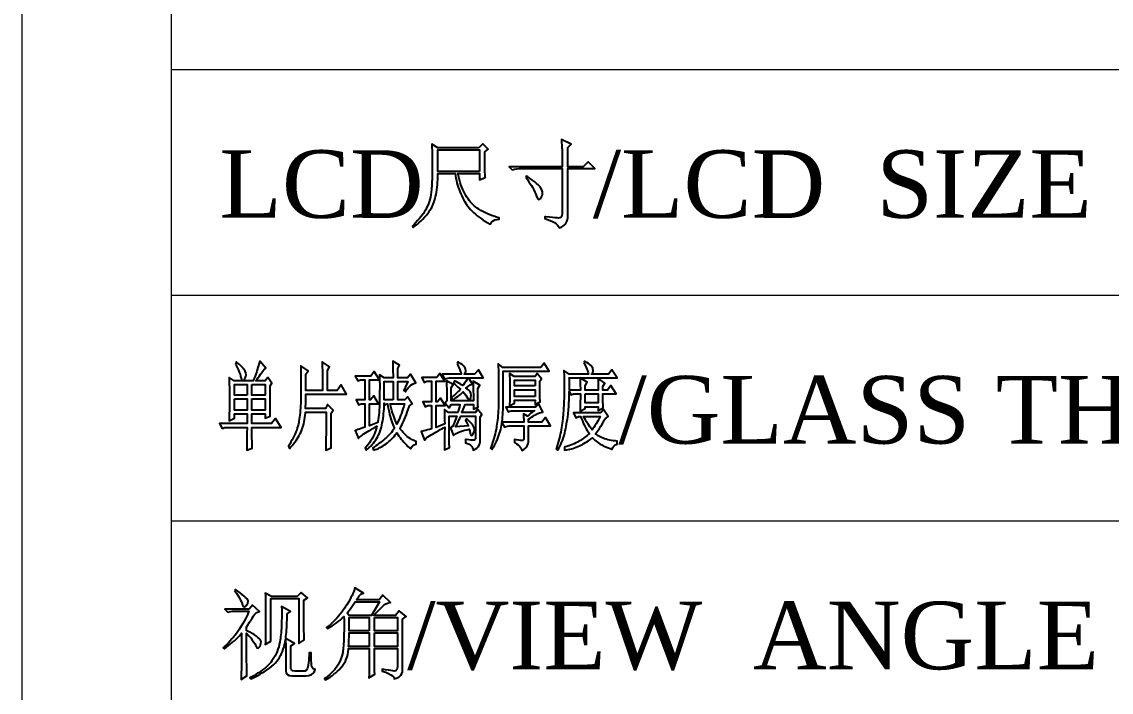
# Model space of a CAD drawing. Header units: millimetres. Extents: x 1653 to 3206, y -200 to 97.
# Drawn here: x 1653.4 to 1698.4, y -24.99 to 2.7 of the extents above; entities that cross this region are included whole.
import ezdxf

# ---------------------------------------------------------------- set-up
doc = ezdxf.new("R2010")
doc.units = ezdxf.units.MM
doc.header["$LTSCALE"] = 3
doc.styles.add('WMF-Times New Roman1', font='TIMES.TTF')

# ---------------------------------------------------------------- blocks, each defined once
blk = doc.blocks.new('XY')
at = {"lineweight": 20}
blk.add_lwpolyline([(0, 297), (0, 0), (205.21, 0), (205.21, 297)], close=True, dxfattribs=at)
at = {"color": 7, "lineweight": 20}
blk.add_lwpolyline([(6.177, 248.084), (6.177, 7.161), (200.583, 7.161), (200.583, 248.084)], close=True, dxfattribs=at)
for points in [[(6.177, 200.334), (200.583, 200.334)], [(6.177, 191.013), (200.583, 191.013)], [(6.177, 181.693), (200.583, 181.693)]]:
    blk.add_lwpolyline(points, dxfattribs=at)
at = {"color": 7}
for points in [[(18.877, 197.091), (17.186, 197.091), (16.939, 197.246), (16.942, 197.105), (16.945, 196.967), (16.946, 196.836), (16.948, 196.709), (16.95, 196.586), (16.95, 196.468), (16.951, 196.355), (16.951, 196.247), (16.95, 196.145), (16.95, 196.046), (16.949, 195.952), (16.947, 195.864), (16.945, 195.78), (16.943, 195.701), (16.939, 195.627), (16.936, 195.557), (16.933, 195.492), (16.928, 195.433), (16.924, 195.377), (16.923, 195.369), (16.911, 195.26), (16.895, 195.156), (16.875, 195.055), (16.852, 194.958), (16.826, 194.866), (16.794, 194.777), (16.76, 194.692), (16.722, 194.612), (16.683, 194.54), (16.638, 194.464), (16.588, 194.389), (16.535, 194.314), (16.477, 194.239), (16.415, 194.164), (16.349, 194.088), (16.279, 194.013), (16.206, 193.936), (16.133, 193.864), (16.163, 193.803), (16.253, 193.872), (16.338, 193.943), (16.418, 194.013), (16.495, 194.083), (16.567, 194.155), (16.633, 194.227), (16.697, 194.298), (16.755, 194.371), (16.809, 194.444), (16.858, 194.518), (16.903, 194.591), (16.944, 194.665), (16.962, 194.702), (16.993, 194.77), (17.021, 194.843), (17.048, 194.92), (17.072, 195.001), (17.094, 195.086), (17.113, 195.174), (17.13, 195.267), (17.145, 195.365), (17.158, 195.466), (17.168, 195.571), (17.176, 195.681), (17.182, 195.794), (17.186, 195.912), (17.186, 196.034), (17.186, 196.037), (17.9, 196.037), (17.914, 195.939), (17.931, 195.843), (17.95, 195.748), (17.973, 195.654), (17.999, 195.56), (18.028, 195.468), (18.059, 195.376), (18.094, 195.286), (18.131, 195.195), (18.171, 195.107), (18.214, 195.019), (18.26, 194.932), (18.28, 194.896), (18.323, 194.825), (18.369, 194.754), (18.42, 194.686), (18.475, 194.618), (18.534, 194.55), (18.597, 194.485), (18.663, 194.42), (18.735, 194.357), (18.81, 194.293), (18.89, 194.232), (18.974, 194.171), (19.061, 194.111), (19.152, 194.052), (19.248, 193.995), (19.342, 193.942), (19.399, 194.022), (19.466, 194.082), (19.544, 194.122), (19.632, 194.142), (19.714, 194.144), (19.714, 194.206), (19.606, 194.235), (19.502, 194.267), (19.402, 194.301), (19.305, 194.338), (19.212, 194.377), (19.124, 194.418), (19.039, 194.463), (18.957, 194.509), (18.879, 194.558), (18.805, 194.609), (18.735, 194.663), (18.669, 194.72), (18.606, 194.779), (18.59, 194.795), (18.536, 194.854), (18.484, 194.916), (18.433, 194.983), (18.386, 195.055), (18.34, 195.13), (18.296, 195.209), (18.254, 195.293), (18.214, 195.381), (18.176, 195.473), (18.14, 195.57), (18.106, 195.67), (18.075, 195.775), (18.045, 195.884), (18.018, 195.997), (18.008, 196.037), (18.908, 196.037), (18.908, 195.773), (19.141, 195.866), (19.135, 195.981), (19.132, 196.089), (19.129, 196.191), (19.127, 196.285), (19.125, 196.373), (19.125, 196.454), (19.125, 196.936), (19.264, 197.045), (19.047, 197.262)], [(22.296, 197.313), (22.303, 197.21), (22.309, 197.123), (22.311, 197.075), (22.313, 197.035), (22.315, 196.977), (22.316, 196.903), (22.317, 196.811), (22.318, 196.703), (22.319, 196.577), (22.319, 196.316), (20.133, 196.316), (20.257, 196.192), (20.346, 196.215), (20.441, 196.231), (20.543, 196.237), (20.567, 196.238), (22.319, 196.238), (22.319, 194.392), (22.305, 194.278), (22.264, 194.214), (22.218, 194.198), (22.175, 194.197), (22.112, 194.2), (22.029, 194.207), (21.923, 194.217), (21.798, 194.23), (21.651, 194.247), (21.606, 194.252), (21.606, 194.174), (21.72, 194.141), (21.824, 194.101), (21.917, 194.057), (21.999, 194.009), (22.071, 193.956), (22.131, 193.899), (22.18, 193.836), (22.211, 193.787), (22.307, 193.83), (22.387, 193.883), (22.451, 193.946), (22.466, 193.965), (22.518, 194.053), (22.546, 194.142), (22.551, 194.206), (22.551, 196.238), (23.668, 196.238), (23.389, 196.517), (23.187, 196.316), (22.551, 196.316), (22.551, 197.106), (22.691, 197.246), (22.288, 197.433)], [(18.908, 196.114), (17.186, 196.114), (17.186, 197.014), (18.908, 197.014)], [(20.815, 195.882), (20.886, 195.782), (20.949, 195.691), (21.004, 195.608), (21.053, 195.533), (21.095, 195.465), (21.11, 195.439), (21.155, 195.354), (21.197, 195.266), (21.234, 195.175), (21.265, 195.09), (21.313, 194.991), (21.367, 194.963), (21.412, 194.989), (21.47, 195.065), (21.504, 195.153), (21.513, 195.199), (21.509, 195.28), (21.48, 195.367), (21.424, 195.461), (21.412, 195.478), (21.375, 195.522), (21.326, 195.571), (21.264, 195.626), (21.19, 195.685), (21.105, 195.75), (21.007, 195.819), (20.897, 195.893), (20.846, 195.928)], [(9.806, 188.197), (9.783, 188.11), (9.756, 188.019), (9.727, 187.924), (9.704, 187.855), (9.669, 187.754), (9.635, 187.661), (9.603, 187.578), (9.572, 187.503), (9.56, 187.472), (8.771, 187.472), (8.566, 187.611), (8.568, 187.509), (8.57, 187.407), (8.572, 187.307), (8.573, 187.208), (8.574, 187.11), (8.575, 187.013), (8.576, 186.917), (8.576, 186.53), (8.575, 186.434), (8.574, 186.337), (8.573, 186.238), (8.572, 186.14), (8.57, 186.039), (8.568, 185.938), (8.566, 185.836), (8.566, 185.827), (8.782, 185.93), (8.782, 186.116), (9.303, 186.116), (9.303, 185.706), (8.171, 185.706), (8.276, 185.506), (8.385, 185.55), (9.303, 185.55), (9.303, 185.471), (9.302, 185.388), (9.301, 185.3), (9.3, 185.207), (9.299, 185.111), (9.298, 185.01), (9.297, 184.905), (9.295, 184.795), (9.293, 184.68), (9.292, 184.606), (9.518, 184.694), (9.515, 184.755), (9.513, 184.826), (9.511, 184.907), (9.509, 184.996), (9.508, 185.096), (9.508, 185.205), (9.507, 185.323), (9.507, 185.55), (10.712, 185.55), (10.481, 185.918), (10.319, 185.706), (9.507, 185.706), (9.507, 186.116), (10.058, 186.116), (10.058, 185.931), (10.264, 186.021), (10.262, 186.075), (10.26, 186.137), (10.26, 186.206), (10.258, 186.283), (10.257, 186.367), (10.256, 186.459), (10.255, 186.559), (10.254, 186.666), (10.254, 186.779), (10.254, 186.901), (10.253, 187.031), (10.253, 187.265), (10.328, 187.371), (10.162, 187.611), (10.053, 187.472), (9.667, 187.472), (9.718, 187.543), (9.769, 187.613), (9.817, 187.681), (9.863, 187.75), (9.886, 187.783), (9.94, 187.86), (9.994, 187.923), (10.047, 187.975), (10.083, 188.003), (9.826, 188.281)], [(8.822, 188.163), (8.87, 188.078), (8.913, 187.993), (8.951, 187.91), (8.985, 187.828), (9.014, 187.746), (9.038, 187.665), (9.04, 187.657), (9.076, 187.547), (9.115, 187.489), (9.155, 187.482), (9.183, 187.506), (9.231, 187.581), (9.259, 187.664), (9.266, 187.724), (9.259, 187.799), (9.229, 187.875), (9.178, 187.955), (9.154, 187.984), (9.105, 188.038), (9.052, 188.091), (8.995, 188.144), (8.933, 188.196), (8.868, 188.248), (8.862, 188.252)], [(12.41, 188.177), (12.411, 188.097), (12.413, 188.014), (12.414, 187.926), (12.415, 187.834), (12.416, 187.738), (12.417, 187.638), (12.418, 187.534), (12.418, 187.425), (12.418, 187.078), (11.739, 187.078), (11.739, 187.751), (11.834, 187.883), (11.523, 188.099), (11.525, 188.016), (11.526, 187.931), (11.527, 187.842), (11.528, 187.751), (11.529, 187.658), (11.53, 187.562), (11.53, 187.149), (11.529, 187.039), (11.528, 186.926), (11.528, 186.896), (11.527, 186.778), (11.524, 186.663), (11.521, 186.553), (11.516, 186.447), (11.51, 186.344), (11.502, 186.247), (11.494, 186.151), (11.484, 186.061), (11.473, 185.974), (11.462, 185.892), (11.449, 185.812), (11.439, 185.755), (11.423, 185.682), (11.403, 185.607), (11.38, 185.53), (11.354, 185.452), (11.323, 185.372), (11.29, 185.291), (11.252, 185.209), (11.211, 185.125), (11.167, 185.039), (11.118, 184.952), (11.066, 184.862), (11.011, 184.772), (11.01, 184.771), (11.052, 184.682), (11.114, 184.744), (11.173, 184.806), (11.228, 184.871), (11.28, 184.937), (11.33, 185.005), (11.377, 185.075), (11.421, 185.146), (11.462, 185.22), (11.5, 185.295), (11.534, 185.372), (11.565, 185.451), (11.595, 185.531), (11.62, 185.614), (11.643, 185.697), (11.663, 185.783), (11.68, 185.87), (11.693, 185.959), (11.704, 186.05), (11.712, 186.143), (11.715, 186.177), (12.569, 186.177), (12.569, 185.917), (12.568, 185.795), (12.568, 185.562), (12.567, 185.453), (12.566, 185.348), (12.566, 185.248), (12.565, 185.152), (12.564, 185.06), (12.563, 184.974), (12.563, 184.892), (12.561, 184.813), (12.56, 184.74), (12.559, 184.671), (12.558, 184.607), (12.558, 184.606), (12.784, 184.711), (12.782, 184.77), (12.78, 184.835), (12.779, 184.905), (12.778, 184.981), (12.777, 185.063), (12.776, 185.151), (12.775, 185.244), (12.774, 185.344), (12.774, 185.449), (12.773, 185.56), (12.773, 185.677), (12.773, 185.8), (12.773, 186.138), (12.858, 186.263), (12.629, 186.497), (12.548, 186.33), (11.717, 186.33), (11.724, 186.416), (11.729, 186.506), (11.733, 186.602), (11.736, 186.702), (11.738, 186.806), (11.739, 186.916), (11.739, 186.923), (13.412, 186.923), (13.194, 187.305), (13.021, 187.078), (12.624, 187.078), (12.624, 187.906), (12.708, 188.056), (12.408, 188.252)], [(14.521, 184.606), (14.592, 184.631), (14.661, 184.657), (14.729, 184.686), (14.795, 184.718), (14.861, 184.752), (14.924, 184.789), (14.985, 184.829), (15.046, 184.871), (15.105, 184.915), (15.163, 184.962), (15.219, 185.012), (15.274, 185.064), (15.327, 185.119), (15.378, 185.177), (15.429, 185.237), (15.478, 185.299), (15.495, 185.324), (15.536, 185.258), (15.578, 185.192), (15.624, 185.129), (15.672, 185.066), (15.722, 185.003), (15.775, 184.942), (15.831, 184.883), (15.889, 184.824), (15.951, 184.766), (16.014, 184.709), (16.065, 184.667), (16.104, 184.742), (16.153, 184.797), (16.212, 184.835), (16.28, 184.852), (16.285, 184.853), (16.285, 184.966), (16.221, 184.99), (16.159, 185.018), (16.097, 185.051), (16.037, 185.088), (15.977, 185.13), (15.918, 185.176), (15.86, 185.226), (15.803, 185.281), (15.747, 185.339), (15.692, 185.402), (15.638, 185.469), (15.613, 185.502), (15.642, 185.552), (15.673, 185.608), (15.705, 185.671), (15.739, 185.74), (15.774, 185.815), (15.809, 185.897), (15.846, 185.985), (15.884, 186.08), (15.924, 186.181), (15.964, 186.289), (16.006, 186.403), (16.021, 186.445), (16.124, 186.522), (15.925, 186.817), (15.818, 186.682), (15.527, 186.682), (15.527, 187.441), (15.941, 187.441), (15.78, 187.072), (15.845, 187.014), (15.909, 187.11), (15.965, 187.187), (16.015, 187.246), (16.057, 187.288), (16.076, 187.301), (16.134, 187.334), (16.199, 187.365), (16.271, 187.396), (16.274, 187.396), (16.054, 187.749), (15.925, 187.595), (15.527, 187.595), (15.527, 187.984), (15.602, 188.118), (15.322, 188.281), (15.324, 188.212), (15.327, 188.133), (15.329, 188.045), (15.33, 187.946), (15.332, 187.839), (15.333, 187.722), (15.333, 187.595), (14.961, 187.595), (14.778, 187.718), (14.78, 187.627), (14.781, 187.535), (14.781, 187.441), (14.782, 187.347), (14.782, 187.154), (14.781, 187.055), (14.781, 186.956), (14.779, 186.854), (14.778, 186.752), (14.776, 186.649), (14.773, 186.544), (14.772, 186.503), (14.769, 186.387), (14.763, 186.275), (14.755, 186.168), (14.746, 186.065), (14.735, 185.965), (14.722, 185.87), (14.707, 185.778), (14.701, 185.748), (14.364, 185.615), (14.364, 186.526), (14.737, 186.526), (14.539, 186.849), (14.41, 186.682), (14.364, 186.682), (14.364, 187.517), (14.77, 187.517), (14.561, 187.855), (14.421, 187.67), (13.776, 187.67), (13.88, 187.472), (13.989, 187.517), (14.17, 187.517), (14.17, 186.682), (13.807, 186.682), (13.911, 186.482), (14.02, 186.526), (14.17, 186.526), (14.17, 185.56), (14.093, 185.533), (14.02, 185.506), (13.951, 185.482), (13.886, 185.459), (13.825, 185.439), (13.769, 185.42), (13.765, 185.419), (13.906, 185.094), (13.927, 185.119), (13.954, 185.146), (13.989, 185.177), (14.03, 185.209), (14.078, 185.244), (14.132, 185.281), (14.193, 185.321), (14.261, 185.364), (14.336, 185.409), (14.417, 185.456), (14.506, 185.506), (14.6, 185.558), (14.669, 185.595), (14.652, 185.528), (14.63, 185.453), (14.625, 185.44), (14.598, 185.361), (14.567, 185.283), (14.533, 185.207), (14.494, 185.132), (14.453, 185.058), (14.407, 184.986), (14.358, 184.915), (14.306, 184.846), (14.25, 184.776), (14.191, 184.71), (14.181, 184.7), (14.22, 184.606), (14.288, 184.662), (14.353, 184.719), (14.414, 184.778), (14.471, 184.84), (14.525, 184.902), (14.575, 184.967), (14.622, 185.034), (14.664, 185.102), (14.704, 185.172), (14.739, 185.243), (14.771, 185.318), (14.8, 185.393), (14.803, 185.405), (14.829, 185.483), (14.851, 185.564), (14.873, 185.648), (14.891, 185.735), (14.908, 185.825), (14.923, 185.918), (14.936, 186.013), (14.947, 186.112), (14.956, 186.214), (14.963, 186.318), (14.968, 186.426), (14.97, 186.537), (14.971, 186.558), (15.003, 186.466), (15.091, 186.526), (15.103, 186.526), (15.124, 186.408), (15.146, 186.297), (15.168, 186.19), (15.192, 186.09), (15.216, 185.994), (15.243, 185.903), (15.27, 185.819), (15.297, 185.74), (15.326, 185.667), (15.356, 185.598), (15.387, 185.535), (15.397, 185.517), (15.355, 185.459), (15.311, 185.402), (15.265, 185.345), (15.216, 185.29), (15.166, 185.236), (15.114, 185.182), (15.059, 185.129), (15.002, 185.077), (14.943, 185.027), (14.883, 184.976), (14.819, 184.927), (14.754, 184.879), (14.687, 184.832), (14.617, 184.786), (14.545, 184.74), (14.501, 184.713)], [(17.98, 188.184), (18.03, 188.085), (18.068, 187.998), (18.098, 187.923), (18.111, 187.883), (18.142, 187.774), (18.15, 187.749), (17.361, 187.749), (17.466, 187.548), (17.532, 187.572), (17.6, 187.586), (17.668, 187.593), (18.432, 187.593), (18.387, 187.52), (18.336, 187.44), (18.288, 187.371), (18.245, 187.313), (18.217, 187.277), (18.167, 187.309), (18.111, 187.343), (18.05, 187.379), (17.981, 187.416), (17.905, 187.455), (17.869, 187.472), (17.831, 187.377), (17.896, 187.317), (17.959, 187.262), (18.017, 187.211), (18.072, 187.164), (18.119, 187.125), (18.073, 187.079), (18.025, 187.03), (17.97, 186.978), (17.912, 186.924), (17.848, 186.867), (17.781, 186.808), (17.745, 186.777), (17.784, 186.68), (17.868, 186.733), (17.944, 186.784), (18.014, 186.833), (18.076, 186.879), (18.13, 186.922), (18.177, 186.962), (18.218, 187.001), (18.23, 187.014), (18.284, 186.949), (18.335, 186.882), (18.383, 186.813), (18.424, 186.746), (18.475, 186.687), (18.514, 186.693), (18.543, 186.767), (18.544, 186.773), (18.556, 186.879), (18.546, 186.966), (18.514, 187.03), (18.465, 187.084), (18.406, 187.129), (18.336, 187.167), (18.335, 187.167), (18.395, 187.209), (18.455, 187.255), (18.517, 187.305), (18.519, 187.305), (18.621, 187.329), (18.454, 187.593), (19.06, 187.593), (18.862, 187.931), (18.701, 187.749), (18.27, 187.749), (18.324, 187.815), (18.344, 187.887), (18.331, 187.963), (18.319, 187.99), (18.286, 188.041), (18.242, 188.091), (18.186, 188.142), (18.118, 188.192), (18.039, 188.242), (18.022, 188.252)], [(21.432, 188.023), (19.874, 188.023), (19.679, 188.175), (19.681, 188.052), (19.684, 187.939), (19.686, 187.836), (19.688, 187.741), (19.689, 187.657), (19.689, 186.56), (19.686, 186.451), (19.684, 186.344), (19.679, 186.241), (19.673, 186.14), (19.667, 186.043), (19.659, 185.947), (19.65, 185.855), (19.639, 185.767), (19.628, 185.68), (19.614, 185.597), (19.609, 185.562), (19.592, 185.468), (19.572, 185.374), (19.55, 185.281), (19.528, 185.189), (19.502, 185.099), (19.475, 185.01), (19.446, 184.921), (19.415, 184.835), (19.381, 184.749), (19.358, 184.694), (19.422, 184.637), (19.474, 184.722), (19.521, 184.807), (19.566, 184.891), (19.606, 184.974), (19.644, 185.058), (19.678, 185.141), (19.709, 185.223), (19.736, 185.306), (19.76, 185.388), (19.781, 185.469), (19.797, 185.541), (19.812, 185.624), (19.826, 185.71), (19.832, 185.758), (19.932, 185.566), (19.999, 185.591), (20.066, 185.606), (20.135, 185.613), (20.733, 185.613), (20.733, 185.057), (20.696, 185.007), (20.678, 185.005), (20.645, 185.007), (20.594, 185.012), (20.524, 185.022), (20.435, 185.036), (20.35, 185.05), (20.35, 184.921), (20.432, 184.878), (20.502, 184.831), (20.559, 184.779), (20.604, 184.722), (20.636, 184.662), (20.655, 184.596), (20.656, 184.591), (20.737, 184.642), (20.803, 184.696), (20.855, 184.754), (20.893, 184.817), (20.918, 184.883), (20.927, 184.952), (20.928, 184.966), (20.928, 185.613), (21.835, 185.613), (21.638, 185.964), (21.485, 185.766), (20.928, 185.766), (20.928, 185.887), (20.995, 185.934), (21.06, 185.979), (21.123, 186.019), (21.183, 186.056), (21.241, 186.09), (21.25, 186.095), (21.32, 186.129), (21.387, 186.155), (21.453, 186.17), (21.516, 186.177), (21.526, 186.177), (21.352, 186.528), (21.22, 186.392), (19.987, 186.392), (20.092, 186.192), (20.158, 186.215), (20.226, 186.23), (20.294, 186.236), (21.182, 186.236), (21.142, 186.215), (21.091, 186.182), (21.031, 186.134), (20.96, 186.075), (20.888, 186.01), (20.724, 186.116), (20.728, 185.979), (20.731, 185.873), (20.733, 185.796), (20.733, 185.766), (19.834, 185.766), (19.838, 185.8), (19.849, 185.892), (19.859, 185.986), (19.867, 186.083), (19.873, 186.183), (19.877, 186.285), (19.881, 186.391), (19.883, 186.499), (19.883, 187.869), (21.782, 187.869), (21.572, 188.205)], [(23.211, 188.213), (23.267, 188.114), (23.312, 188.028), (23.344, 187.956), (23.363, 187.904), (23.394, 187.804), (23.413, 187.749), (22.615, 187.749), (22.39, 187.9), (22.394, 187.817), (22.398, 187.729), (22.401, 187.638), (22.404, 187.542), (22.406, 187.443), (22.407, 187.339), (22.407, 187.231), (22.406, 187.119), (22.406, 187.1), (22.404, 187.015), (22.402, 186.929), (22.4, 186.839), (22.396, 186.747), (22.392, 186.652), (22.388, 186.555), (22.383, 186.455), (22.377, 186.352), (22.37, 186.247), (22.363, 186.139), (22.355, 186.028), (22.353, 185.994), (22.345, 185.904), (22.336, 185.815), (22.325, 185.725), (22.311, 185.634), (22.296, 185.543), (22.28, 185.451), (22.262, 185.358), (22.241, 185.265), (22.219, 185.171), (22.195, 185.077), (22.169, 184.982), (22.141, 184.887), (22.111, 184.791), (22.08, 184.694), (22.07, 184.663), (22.133, 184.606), (22.178, 184.682), (22.22, 184.76), (22.259, 184.84), (22.296, 184.922), (22.33, 185.007), (22.361, 185.093), (22.39, 185.18), (22.411, 185.255), (22.431, 185.333), (22.45, 185.414), (22.468, 185.499), (22.486, 185.589), (22.503, 185.683), (22.519, 185.78), (22.534, 185.882), (22.548, 185.989), (22.561, 186.1), (22.568, 186.155), (22.575, 186.231), (22.582, 186.309), (22.589, 186.391), (22.594, 186.476), (22.599, 186.564), (22.604, 186.656), (22.607, 186.752), (22.611, 186.849), (22.613, 186.951), (22.615, 187.029), (22.686, 186.893), (22.794, 186.938), (23.072, 186.938), (23.072, 186.837), (23.071, 186.736), (23.07, 186.638), (23.068, 186.539), (23.067, 186.442), (23.064, 186.346), (23.062, 186.251), (23.061, 186.223), (23.266, 186.328), (23.266, 186.406), (23.808, 186.406), (23.808, 186.253), (24.012, 186.359), (24.009, 186.42), (24.007, 186.497), (24.005, 186.588), (24.003, 186.694), (24.002, 186.815), (24.002, 186.938), (24.546, 186.938), (24.336, 187.277), (24.196, 187.092), (24.002, 187.092), (24.002, 187.235), (24.087, 187.383), (23.797, 187.579), (23.801, 187.473), (23.803, 187.371), (23.806, 187.273), (23.807, 187.179), (23.808, 187.092), (23.266, 187.092), (23.266, 187.267), (23.352, 187.416), (23.064, 187.593), (24.589, 187.593), (24.378, 187.931), (24.24, 187.749), (23.533, 187.749), (23.583, 187.817), (23.604, 187.893), (23.593, 187.976), (23.587, 187.995), (23.563, 188.043), (23.525, 188.091), (23.475, 188.139), (23.411, 188.187), (23.333, 188.236), (23.251, 188.281)], [(17.143, 187.611), (16.518, 187.611), (16.623, 187.411), (16.731, 187.457), (16.924, 187.457), (16.924, 186.604), (16.562, 186.604), (16.666, 186.406), (16.775, 186.451), (16.924, 186.451), (16.924, 185.498), (16.876, 185.481), (16.822, 185.463), (16.76, 185.445), (16.69, 185.425), (16.612, 185.404), (16.527, 185.383), (16.498, 185.376), (16.638, 185.018), (16.713, 185.117), (16.777, 185.158), (16.842, 185.199), (16.906, 185.238), (16.97, 185.277), (17.033, 185.316), (17.097, 185.353), (17.224, 185.427), (17.287, 185.463), (17.349, 185.498), (17.413, 185.533), (17.467, 185.563), (17.467, 185.469), (17.466, 185.377), (17.466, 185.284), (17.466, 185.188), (17.465, 185.09), (17.464, 184.991), (17.462, 184.889), (17.461, 184.786), (17.459, 184.68), (17.458, 184.622), (17.662, 184.727), (17.66, 184.775), (17.659, 184.832), (17.658, 184.897), (17.657, 184.969), (17.656, 185.051), (17.655, 185.141), (17.654, 185.238), (17.654, 185.345), (17.653, 185.458), (17.653, 185.711), (17.652, 185.85), (17.652, 186.01), (17.969, 186.01), (17.925, 185.898), (17.888, 185.805), (17.858, 185.73), (17.837, 185.677), (17.798, 185.608), (17.74, 185.559), (17.703, 185.539), (17.831, 185.216), (17.859, 185.247), (17.896, 185.275), (17.942, 185.304), (17.994, 185.331), (18.055, 185.357), (18.124, 185.383), (18.201, 185.407), (18.285, 185.431), (18.378, 185.453), (18.478, 185.474), (18.481, 185.475), (18.502, 185.393), (18.525, 185.295), (18.532, 185.267), (18.56, 185.211), (18.604, 185.226), (18.65, 185.288), (18.69, 185.376), (18.702, 185.458), (18.688, 185.538), (18.676, 185.566), (18.648, 185.614), (18.61, 185.667), (18.56, 185.726), (18.499, 185.791), (18.427, 185.859), (18.377, 185.904), (18.332, 185.839), (18.377, 185.736), (18.417, 185.658), (18.449, 185.609), (17.918, 185.568), (17.977, 185.686), (18.027, 185.787), (18.068, 185.871), (18.1, 185.94), (18.123, 185.991), (18.131, 186.01), (18.737, 186.01), (18.737, 185.072), (18.699, 185.021), (18.69, 185.02), (18.663, 185.021), (18.616, 185.024), (18.551, 185.029), (18.468, 185.036), (18.365, 185.045), (18.321, 185.05), (18.321, 184.917), (18.407, 184.889), (18.481, 184.854), (18.54, 184.812), (18.588, 184.761), (18.621, 184.704), (18.641, 184.639), (18.646, 184.606), (18.725, 184.649), (18.791, 184.698), (18.845, 184.754), (18.885, 184.814), (18.913, 184.882), (18.928, 184.955), (18.932, 185.011), (18.932, 185.968), (19.007, 186.077), (18.825, 186.301), (18.74, 186.163), (18.175, 186.163), (18.228, 186.289), (18.268, 186.387), (18.297, 186.457), (18.313, 186.497), (18.652, 186.497), (18.652, 186.299), (18.846, 186.403), (18.843, 186.469), (18.841, 186.544), (18.839, 186.628), (18.837, 186.723), (18.836, 186.827), (18.836, 186.942), (18.836, 187.158), (18.921, 187.294), (18.641, 187.459), (18.643, 187.392), (18.645, 187.317), (18.648, 187.233), (18.648, 187.14), (18.65, 187.039), (18.651, 186.929), (18.651, 186.811), (18.652, 186.683), (18.652, 186.65), (17.736, 186.65), (17.736, 187.189), (17.822, 187.325), (17.542, 187.472), (17.545, 187.411), (17.547, 187.34), (17.548, 187.258), (17.55, 187.168), (17.551, 187.067), (17.552, 186.956), (17.552, 186.836), (17.553, 186.706), (17.553, 186.645), (17.489, 186.549), (17.649, 186.359), (17.734, 186.497), (18.097, 186.497), (18.074, 186.402), (18.051, 186.31), (18.026, 186.219), (18.01, 186.163), (17.631, 186.163), (17.458, 186.285), (17.461, 186.202), (17.462, 186.113), (17.464, 186.021), (17.466, 185.924), (17.466, 185.823), (17.467, 185.716), (17.467, 185.699), (17.117, 185.553), (17.117, 186.451), (17.481, 186.451), (17.294, 186.757), (17.174, 186.604), (17.117, 186.604), (17.117, 187.457), (17.47, 187.457), (17.272, 187.778)], [(20.15, 187.673), (20.152, 187.571), (20.155, 187.471), (20.157, 187.373), (20.157, 187.277), (20.158, 187.184), (20.158, 187.015), (20.157, 186.922), (20.156, 186.826), (20.154, 186.727), (20.152, 186.627), (20.15, 186.525), (20.147, 186.435), (20.352, 186.558), (20.352, 186.68), (21.203, 186.68), (21.203, 186.482), (21.408, 186.604), (21.405, 186.661), (21.403, 186.73), (21.402, 186.808), (21.4, 186.897), (21.399, 186.997), (21.397, 187.106), (21.397, 187.227), (21.397, 187.358), (21.397, 187.461), (21.472, 187.554), (21.29, 187.778), (21.206, 187.657), (20.342, 187.657), (20.147, 187.778)], [(9.303, 186.88), (8.782, 186.88), (8.782, 187.319), (9.303, 187.319)], [(9.507, 187.319), (10.058, 187.319), (10.058, 186.88), (9.507, 186.88)], [(15.333, 186.682), (14.972, 186.682), (14.972, 187.441), (15.333, 187.441)], [(21.203, 187.261), (20.352, 187.261), (20.352, 187.502), (21.203, 187.502)], [(23.065, 187.477), (23.067, 187.369), (23.07, 187.27), (23.072, 187.182), (23.072, 187.092), (22.616, 187.092), (22.616, 187.164), (22.616, 187.39), (22.616, 187.508), (22.615, 187.593), (23.061, 187.593)], [(21.203, 186.833), (20.352, 186.833), (20.352, 187.106), (21.203, 187.106)], [(23.266, 186.938), (23.808, 186.938), (23.808, 186.559), (23.266, 186.559)], [(8.782, 186.725), (9.303, 186.725), (9.303, 186.269), (8.782, 186.269)], [(9.507, 186.725), (10.058, 186.725), (10.058, 186.269), (9.507, 186.269)], [(15.467, 185.75), (15.437, 185.817), (15.407, 185.889), (15.377, 185.968), (15.348, 186.054), (15.318, 186.147), (15.29, 186.247), (15.261, 186.352), (15.232, 186.465), (15.217, 186.526), (15.812, 186.526), (15.778, 186.418), (15.744, 186.315), (15.71, 186.216), (15.678, 186.124), (15.645, 186.036), (15.613, 185.953), (15.581, 185.875), (15.549, 185.802), (15.518, 185.735), (15.497, 185.69)], [(23.919, 186.147), (22.783, 186.147), (22.888, 185.947), (22.997, 185.994), (23.083, 185.994), (23.118, 185.903), (23.155, 185.815), (23.193, 185.731), (23.233, 185.65), (23.273, 185.572), (23.315, 185.498), (23.359, 185.427), (23.404, 185.36), (23.444, 185.304), (23.398, 185.258), (23.349, 185.213), (23.298, 185.17), (23.245, 185.129), (23.191, 185.088), (23.133, 185.05), (23.073, 185.012), (23.012, 184.977), (22.948, 184.942), (22.881, 184.91), (22.813, 184.878), (22.743, 184.849), (22.67, 184.82), (22.595, 184.793), (22.519, 184.768), (22.439, 184.744), (22.421, 184.738), (22.421, 184.606), (22.492, 184.618), (22.562, 184.631), (22.631, 184.647), (22.699, 184.665), (22.767, 184.685), (22.834, 184.707), (22.901, 184.731), (22.966, 184.757), (23.031, 184.786), (23.094, 184.816), (23.158, 184.849), (23.221, 184.883), (23.282, 184.921), (23.343, 184.959), (23.403, 185), (23.463, 185.043), (23.521, 185.088), (23.567, 185.125), (23.615, 185.076), (23.666, 185.028), (23.719, 184.983), (23.775, 184.94), (23.832, 184.899), (23.892, 184.861), (23.954, 184.824), (24.019, 184.791), (24.087, 184.759), (24.156, 184.73), (24.227, 184.703), (24.302, 184.678), (24.378, 184.656), (24.388, 184.652), (24.413, 184.723), (24.455, 184.78), (24.514, 184.824), (24.59, 184.855), (24.598, 184.857), (24.598, 184.987), (24.516, 184.993), (24.435, 185.001), (24.357, 185.012), (24.282, 185.025), (24.211, 185.041), (24.141, 185.06), (24.074, 185.081), (24.011, 185.103), (23.949, 185.13), (23.891, 185.158), (23.835, 185.189), (23.782, 185.222), (23.733, 185.259), (23.693, 185.291), (23.732, 185.335), (23.772, 185.388), (23.814, 185.446), (23.86, 185.511), (23.906, 185.584), (23.956, 185.663), (24.007, 185.749), (24.061, 185.843), (24.098, 185.91), (24.216, 186.006), (24.028, 186.285)], [(23.851, 185.917), (23.808, 185.842), (23.765, 185.767), (23.72, 185.694), (23.674, 185.62), (23.626, 185.548), (23.578, 185.477), (23.557, 185.446), (23.513, 185.508), (23.467, 185.573), (23.374, 185.712), (23.328, 185.786), (23.281, 185.863), (23.202, 185.994), (23.893, 185.994)], [(8.785, 178.818), (8.863, 178.705), (8.931, 178.601), (8.988, 178.505), (9.035, 178.42), (9.071, 178.342), (9.097, 178.274), (9.107, 178.239), (9.145, 178.153), (9.197, 178.134), (9.266, 178.183), (9.284, 178.206), (9.338, 178.297), (9.35, 178.382), (9.317, 178.459), (9.293, 178.488), (9.244, 178.533), (9.182, 178.586), (9.107, 178.646), (9.02, 178.714), (8.919, 178.789), (8.833, 178.85)], [(11.376, 178.561), (10.315, 178.561), (10.057, 178.705), (10.06, 178.641), (10.063, 178.569), (10.064, 178.49), (10.066, 178.402), (10.068, 178.307), (10.07, 178.204), (10.071, 178.093), (10.072, 177.974), (10.072, 177.848), (10.073, 177.714), (10.073, 177.618), (10.072, 177.473), (10.072, 177.337), (10.071, 177.211), (10.071, 177.094), (10.069, 176.987), (10.067, 176.889), (10.065, 176.8), (10.063, 176.721), (10.06, 176.651), (10.057, 176.591), (10.057, 176.579), (10.282, 176.725), (10.282, 178.48), (11.441, 178.48), (11.441, 176.628), (11.667, 176.773), (11.664, 176.809), (11.662, 176.854), (11.661, 176.908), (11.66, 176.97), (11.658, 177.041), (11.656, 177.12), (11.655, 177.209), (11.654, 177.305), (11.654, 177.411), (11.653, 177.524), (11.652, 177.648), (11.651, 177.779), (11.651, 178.068), (11.65, 178.225), (11.65, 178.415), (11.795, 178.512), (11.537, 178.737)], [(13.34, 178.093), (13.278, 178.004), (13.214, 177.917), (13.149, 177.834), (13.082, 177.755), (13.015, 177.678), (12.946, 177.605), (12.876, 177.535), (12.804, 177.468), (12.731, 177.404), (12.656, 177.343), (12.584, 177.288), (12.632, 177.24), (12.727, 177.295), (12.818, 177.351), (12.906, 177.409), (12.99, 177.468), (13.069, 177.529), (13.145, 177.59), (13.218, 177.654), (13.287, 177.719), (13.308, 177.739), (13.31, 177.584), (13.311, 177.436), (13.311, 177.296), (13.31, 177.163), (13.308, 177.039), (13.306, 176.922), (13.302, 176.811), (13.298, 176.71), (13.293, 176.615), (13.287, 176.529), (13.28, 176.449), (13.273, 176.378), (13.264, 176.314), (13.256, 176.257), (13.245, 176.209), (13.243, 176.201), (13.215, 176.098), (13.182, 175.998), (13.144, 175.905), (13.101, 175.815), (13.053, 175.729), (12.999, 175.648), (12.986, 175.63), (12.929, 175.557), (12.866, 175.486), (12.797, 175.416), (12.722, 175.347), (12.641, 175.28), (12.554, 175.214), (12.503, 175.179), (12.551, 175.13), (12.642, 175.182), (12.731, 175.237), (12.815, 175.295), (12.895, 175.356), (12.972, 175.42), (13.047, 175.487), (13.117, 175.557), (13.183, 175.63), (13.203, 175.654), (13.264, 175.731), (13.317, 175.812), (13.364, 175.897), (13.404, 175.986), (13.438, 176.079), (13.465, 176.176), (13.485, 176.277), (13.498, 176.382), (13.501, 176.418), (14.354, 176.418), (14.354, 176.11), (14.353, 175.97), (14.352, 175.843), (14.351, 175.725), (14.35, 175.619), (14.349, 175.523), (14.347, 175.438), (14.345, 175.364), (14.343, 175.301), (14.34, 175.249), (14.338, 175.211), (14.58, 175.356), (14.576, 175.394), (14.574, 175.445), (14.572, 175.509), (14.569, 175.588), (14.567, 175.68), (14.567, 175.785), (14.565, 175.904), (14.564, 176.037), (14.564, 176.183), (14.563, 176.342), (14.563, 176.418), (15.512, 176.418), (15.512, 175.662), (15.497, 175.551), (15.449, 175.494), (15.384, 175.485), (15.323, 175.494), (15.241, 175.506), (15.141, 175.522), (15.021, 175.542), (14.885, 175.565), (14.885, 175.485), (15.03, 175.436), (15.15, 175.386), (15.246, 175.337), (15.316, 175.288), (15.362, 175.239), (15.383, 175.189), (15.384, 175.163), (15.499, 175.204), (15.591, 175.254), (15.658, 175.313), (15.701, 175.382), (15.721, 175.459), (15.722, 175.485), (15.722, 177.626), (15.883, 177.739), (15.593, 177.98), (15.433, 177.787), (14.547, 177.787), (14.655, 177.903), (14.749, 178.003), (14.831, 178.086), (14.899, 178.155), (14.954, 178.206), (14.997, 178.242), (15.014, 178.254), (15.105, 178.299), (15.201, 178.318), (15.223, 178.319), (14.917, 178.624), (14.756, 178.431), (13.823, 178.431), (13.882, 178.519), (13.938, 178.601), (13.943, 178.609), (14.013, 178.673), (14.11, 178.705), (14.112, 178.705), (13.759, 178.931), (13.738, 178.856), (13.712, 178.778), (13.68, 178.695), (13.642, 178.61), (13.597, 178.52), (13.547, 178.427), (13.491, 178.33), (13.429, 178.229), (13.361, 178.125)], [(9.397, 178.045), (8.383, 178.045), (8.512, 177.916), (8.605, 177.942), (8.704, 177.958), (8.809, 177.965), (9.381, 177.965), (9.353, 177.894), (9.319, 177.817), (9.28, 177.734), (9.234, 177.646), (9.184, 177.552), (9.127, 177.452), (9.066, 177.346), (9.027, 177.28), (8.978, 177.202), (8.925, 177.123), (8.869, 177.045), (8.81, 176.967), (8.747, 176.89), (8.681, 176.813), (8.612, 176.737), (8.539, 176.661), (8.463, 176.586), (8.384, 176.51), (8.319, 176.451), (8.367, 176.403), (8.457, 176.471), (8.544, 176.539), (8.627, 176.607), (8.706, 176.675), (8.782, 176.743), (8.854, 176.811), (8.923, 176.88), (8.987, 176.948), (9.049, 177.016), (9.075, 177.047), (9.075, 176.568), (9.074, 176.423), (9.074, 176.285), (9.073, 176.155), (9.073, 176.033), (9.072, 175.917), (9.071, 175.809), (9.07, 175.709), (9.07, 175.615), (9.069, 175.529), (9.067, 175.452), (9.066, 175.381), (9.064, 175.317), (9.063, 175.261), (9.062, 175.212), (9.06, 175.171), (9.059, 175.146), (9.301, 175.291), (9.299, 175.319), (9.297, 175.354), (9.295, 175.4), (9.294, 175.455), (9.293, 175.519), (9.291, 175.592), (9.29, 175.674), (9.289, 175.765), (9.288, 175.865), (9.287, 175.976), (9.287, 176.095), (9.286, 176.222), (9.286, 176.36), (9.285, 176.507), (9.285, 176.827), (9.284, 177.001), (9.284, 177.047), (9.375, 176.949), (9.454, 176.857), (9.521, 176.771), (9.577, 176.692), (9.621, 176.62), (9.654, 176.553), (9.663, 176.531), (9.709, 176.449), (9.762, 176.436), (9.819, 176.491), (9.84, 176.523), (9.879, 176.621), (9.882, 176.709), (9.849, 176.789), (9.807, 176.838), (9.756, 176.881), (9.69, 176.929), (9.611, 176.98), (9.519, 177.034), (9.413, 177.093), (9.294, 177.154), (9.284, 177.16), (9.284, 177.304), (9.35, 177.412), (9.409, 177.509), (9.462, 177.596), (9.51, 177.675), (9.551, 177.743), (9.558, 177.755), (9.621, 177.839), (9.696, 177.901), (9.782, 177.94), (9.815, 177.948), (9.525, 178.206)], [(13.437, 177.884), (13.499, 177.964), (13.559, 178.045), (13.62, 178.127), (13.678, 178.211), (13.775, 178.351), (14.772, 178.351), (14.451, 177.787), (13.517, 177.787)], [(10.735, 178.031), (10.736, 177.908), (10.736, 177.79), (10.735, 177.674), (10.733, 177.564), (10.73, 177.457), (10.726, 177.355), (10.721, 177.257), (10.715, 177.162), (10.708, 177.072), (10.7, 176.985), (10.691, 176.903), (10.681, 176.825), (10.676, 176.789), (10.659, 176.684), (10.637, 176.583), (10.611, 176.484), (10.579, 176.388), (10.544, 176.295), (10.504, 176.204), (10.459, 176.116), (10.41, 176.031), (10.356, 175.948), (10.331, 175.912), (10.281, 175.846), (10.225, 175.782), (10.163, 175.718), (10.097, 175.656), (10.024, 175.594), (9.946, 175.534), (9.863, 175.473), (9.774, 175.415), (9.679, 175.356), (9.58, 175.298), (9.475, 175.242), (9.413, 175.211), (9.462, 175.163), (9.563, 175.211), (9.661, 175.26), (9.756, 175.31), (9.847, 175.36), (9.933, 175.411), (10.017, 175.462), (10.097, 175.515), (10.174, 175.567), (10.226, 175.606), (10.312, 175.673), (10.392, 175.744), (10.465, 175.816), (10.532, 175.891), (10.592, 175.968), (10.646, 176.047), (10.692, 176.128), (10.693, 176.129), (10.733, 176.211), (10.77, 176.298), (10.802, 176.389), (10.832, 176.485), (10.857, 176.586), (10.879, 176.691), (10.896, 176.789), (10.899, 176.706), (10.904, 176.589), (10.907, 176.484), (10.909, 176.394), (10.91, 176.316), (10.91, 175.501), (10.925, 175.415), (10.969, 175.351), (11.044, 175.311), (11.148, 175.292), (11.184, 175.291), (11.747, 175.291), (11.854, 175.301), (11.945, 175.33), (11.964, 175.34), (12.027, 175.392), (12.084, 175.477), (12.117, 175.55), (12.033, 175.587), (11.983, 175.658), (11.964, 175.751), (11.961, 175.827), (11.959, 175.917), (11.957, 176.019), (11.956, 176.136), (11.956, 176.242), (11.876, 176.242), (11.869, 176.135), (11.86, 176.032), (11.851, 175.93), (11.84, 175.831), (11.829, 175.734), (11.827, 175.726), (11.8, 175.609), (11.754, 175.53), (11.691, 175.49), (11.65, 175.485), (11.297, 175.485), (11.19, 175.502), (11.131, 175.554), (11.119, 175.613), (11.119, 176.531), (11.264, 176.628), (10.902, 176.832), (10.912, 176.913), (10.922, 177), (10.931, 177.091), (10.938, 177.187), (10.944, 177.286), (10.949, 177.39), (10.953, 177.496), (10.956, 177.608), (10.958, 177.723), (10.958, 177.852), (11.103, 177.948), (10.733, 178.158)], [(14.354, 177.143), (13.517, 177.143), (13.517, 177.706), (14.354, 177.706)], [(14.563, 177.706), (15.512, 177.706), (15.512, 177.143), (14.563, 177.143)], [(13.506, 176.589), (13.51, 176.684), (13.514, 176.784), (13.516, 176.89), (13.517, 177), (13.517, 177.062), (14.354, 177.062), (14.354, 176.499), (13.501, 176.499)], [(14.563, 177.062), (15.512, 177.062), (15.512, 176.499), (14.563, 176.499)]]:
    blk.add_lwpolyline(points, close=True, dxfattribs=at)
at = {"color": 7, "style": 'WMF-Times New Roman1'}
blk.add_text('LCD', height=2.7918, dxfattribs=at).set_placement((8.168, 194.205))
at = {"color": 7, "lineweight": 20, "style": 'WMF-Times New Roman1'}
for s, height, p in [('/LCD  SIZE', 2.7918, (23.583, 194.205)), ('/GLASS THICKNESS', 2.79183, (24.642, 184.885)), ('/VIEW  ANGLE', 2.79183, (15.92, 175.565))]:
    blk.add_text(s, height=height, dxfattribs=at).set_placement(p)

msp = doc.modelspace()

# ---------------------------------------------------------------- block references
msp.add_blockref('XY', (1653.404, -199.603))

doc.saveas('drawing.dxf')
